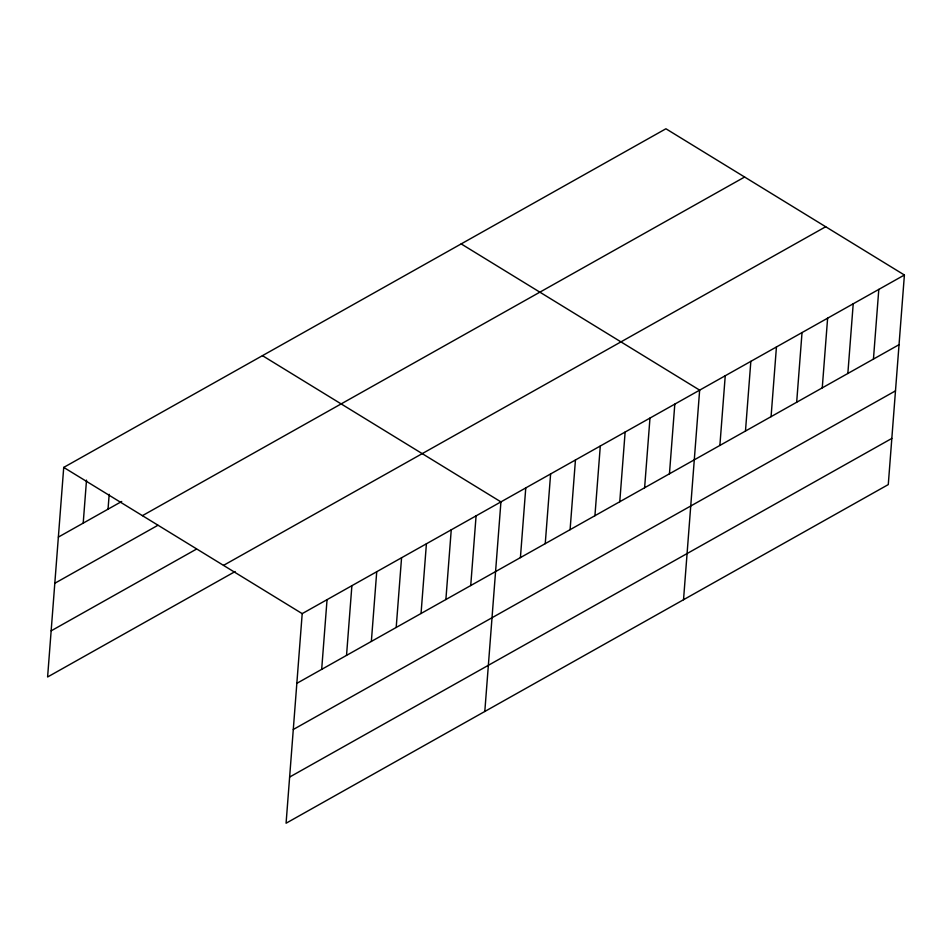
<?xml version="1.0" encoding="UTF-8"?>
<svg xmlns="http://www.w3.org/2000/svg" width="952" height="952" viewBox="0 0 952 952"><rect width="100%" height="100%" fill="white"/><g stroke="black" fill="none" stroke-linecap="round" stroke-linejoin="round"><path stroke-width="1.43" d="M904.4 275.009L302.2 613.635L286.076 823.23L888.275 484.592L904.4 275.009L665.924 128.77L63.724 467.408L47.6 676.991L235.144 571.533M83.205 523.124L86.513 480.129M108.04 509.153L109.182 494.326M321.681 669.363L327.048 599.665M346.528 655.392L351.883 585.706M371.363 641.422L376.73 571.736M396.199 627.451L401.565 557.765M421.046 613.493L426.413 543.794M445.881 599.522L451.248 529.824M470.728 585.551L476.083 515.853M484.806 711.477L500.93 501.894L262.454 355.655M520.411 557.61L525.766 487.924M545.246 543.64L550.613 473.953M570.093 529.669L575.448 459.983M594.929 515.71L600.295 446.012M619.764 501.74L625.131 432.041M644.611 487.769L649.978 418.083M669.446 473.798L674.813 404.112M683.524 599.736L699.649 390.142L461.173 243.902M719.879 445.441L725.245 375.743M745.476 431.042L750.842 361.355M771.072 416.655L776.439 346.968M796.669 402.268L802.024 332.569M822.254 387.869L827.621 318.182M847.851 373.481L853.218 303.783M873.448 359.082L878.803 289.396M58.369 537.095L121.713 501.478M142.419 515.663L744.619 177.024M54.811 583.267L157.901 525.29M51.158 630.831L196.469 549.114M223.506 565.381L825.705 226.743M296.845 683.334L899.033 344.695M293.287 729.494L895.487 390.867M289.634 777.058L891.822 438.432M63.724 467.408L302.2 613.635"/></g></svg>
